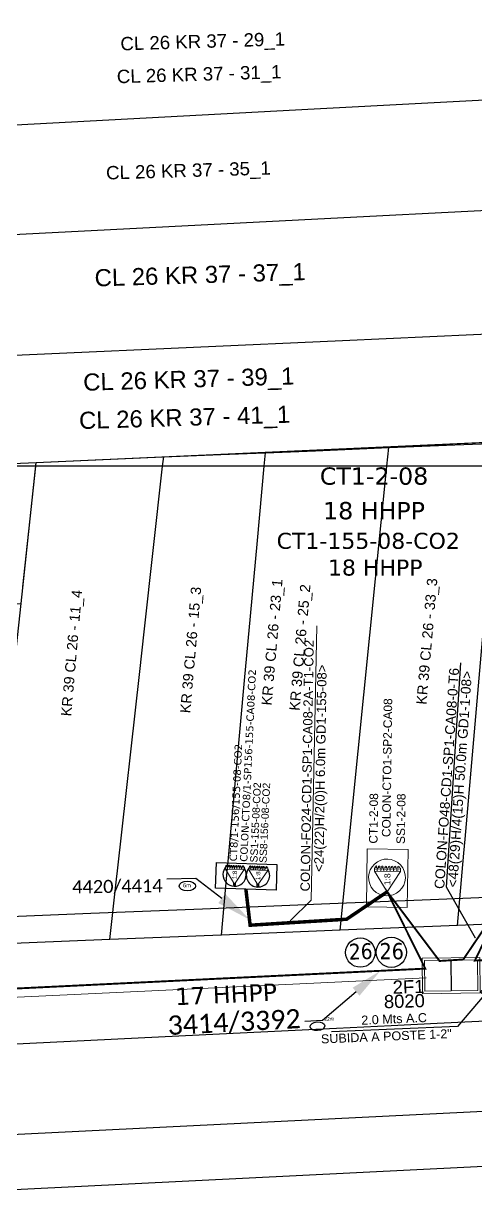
# Model space of a CAD drawing. Header units: millimetres. Extents: x -76.52126 to -76.51707, y 3.41842 to 3.42185.
# Drawn here: x -76.520188 to -76.519976, y 3.419379 to 3.419923 of the extents above; entities that cross this region are included whole.
import ezdxf
from ezdxf import colors
from ezdxf.entities.mleader import LeaderData, LeaderLine
from ezdxf.enums import TextEntityAlignment as Align
from ezdxf.math import Vec2, Vec3

# ---------------------------------------------------------------- set-up
doc = ezdxf.new("R2010")
doc.units = ezdxf.units.MM
for name, color, linetype in [('ABSCISA 24H - COUBICADO', 3, 'Continuous'), ('ABSCISA 48H', 1, 'Continuous'), ('CAM 2F1 ATP', 30, 'Continuous'), ('CARTOGRAFIA', 252, 'Continuous'), ('COBERTURA CTO', 30, 'Continuous'), ('COBERTURA CTO - COUBICADO', 30, 'Continuous'), ('CTO CAMARA 16 PUERTOS - COUBICADO', 1, 'Continuous'), ('MARQUILLA F.O 48', 1, 'Continuous'), ('PLACAS ZONA ABIERTA', 8, 'Continuous'), ('PUNTO CARTERA', 7, 'Continuous'), ('PUNTO CARTERA - COUBICADO', 60, 'Continuous'), ('RESERVA F.O 24', 3, 'Continuous'), ('RESERVA F.O 24 - COUBICADO', 3, 'Continuous'), ('RESERVA F.O 48', 1, 'Continuous'), ('SUBIDA A POSTE ATP EXISTENTE', 30, 'Continuous')]:
    doc.layers.add(name, color=color, linetype=linetype)
for name, color, linetype, lineweight in [('CANALIZACION ATP', 30, 'Continuous', 0), ('CB 24 H CAN - COUBICADO', 3, 'Continuous', 0), ('CB 48 H CAN', 1, 'Continuous', 60), ('CTO CAMARA', 1, 'Continuous', 15), ('MARQUILLA F.O 24', 3, 'Continuous', 0), ('MARQUILLA F.O 24 - COUBICADO', 3, 'Continuous', 0)]:
    doc.layers.add(name, color=color, linetype=linetype, lineweight=lineweight)
doc.styles.add('Arial', font='arial.ttf')
doc.styles.add('BOOK', font='BKANT.TTF')
doc.styles.add('Legend', font='calibri.ttf')
doc.styles.get("Standard").update_dxf_attribs({"font": 'arial.ttf'})
doc.styles.add('style2', font='verdana.ttf', dxfattribs={"height": 0.1})
doc.styles.add('TAHOMA', font='tahoma.ttf')
doc.styles.add('TXT CAM GRANDE', font='arial.ttf', dxfattribs={"height": 0.4})
doc.styles.add('TXT CTO Y SS', font='arial.ttf', dxfattribs={"height": 0.5})
doc.linetypes.add('CERCA_LINE', pattern='A,12.7,-5.08,["X",Standard,S=2.54,R=0,X=-2.54,Y=-1.27],-2.08', length=19.86)

# ---------------------------------------------------------------- blocks, each defined once
blk = doc.blocks.new('PUNTO CARTERA')
blk.add_circle((-5.020778246489499e-07, 5.015703301580743e-07), 1.85590673389413e-05)
at = {"style": 'TAHOMA'}
blk.add_attdef('11', (-1.506643124571383e-05, -8.025511332387936e-06), '', height=2e-05, dxfattribs=at)
blk = doc.blocks.new('CAM 2F1 ATP')
blk.add_line((-0.0004297534469515085, 0.6309855398721993), (0.0004297534469515085, -0.6309855398721993))
at = {"lineweight": 0}
for points in [[(-1.192588195969436, 0.7301736043735652), (1.191592472531691, 0.731797428983461), (1.192588195969436, -0.730173604373565), (-1.191592472531691, -0.731797428983461)], [(-1.092520110891201, 0.6302417358383536), (1.091660603997298, 0.631729343906045), (1.092520110891201, -0.6302417358383536), (-1.091660603997298, -0.631729343906045)]]:
    blk.add_lwpolyline(points, close=True, dxfattribs=at)
at = {"lineweight": 0, "style": 'BOOK'}
for tag, p in [('2F1', (1.604285785113461, 0.08862887951545417)), ('CODIGO', (1.628815294941887, -0.5982124407310039))]:
    blk.add_attdef(tag, p, '', height=0.5725093120969081, rotation=0.03902316617520105, dxfattribs=at)
blk = doc.blocks.new('*U25')
at = {"layer": 'CTO CAMARA', "lineweight": 0}
h = blk.add_hatch(color=256, dxfattribs=at)
h.dxf.hatch_style = 1
edge = h.paths.add_edge_path()
edge.add_arc((1.325059926928549, -0.06775560511829948), 0.05471359921872897, -0.1242499693410087, 359.875750030659)
edge = h.paths.add_edge_path()
edge.add_arc((1.324644444462019, -0.259348042553337), 0.05471359921872897, -0.1242499693410087, 359.875750030659)
edge = h.paths.add_edge_path()
edge.add_arc((1.324257713577772, -0.4376821931209696), 0.05471359921872897, -0.1242499693410087, 359.875750030659)
edge = h.paths.add_edge_path()
edge.add_arc((1.323829743126707, -0.6350332451515994), 0.05471359921872897, -0.1242499693410087, 359.875750030659)
edge = h.paths.add_edge_path()
edge.add_arc((1.323402879320893, -0.8318739871731067), 0.05471359921872897, -0.1242499693410087, 359.875750030659)
edge = h.paths.add_edge_path()
edge.add_arc((1.322995082815996, -1.019922178480793), 0.05471359921872897, -0.1242499693410087, 359.875750030659)
edge = h.paths.add_edge_path()
edge.add_arc((1.322645065001555, -1.181326742130707), 0.05471359921872897, -0.1242499693410087, 359.875750030659)
edge = h.paths.add_edge_path()
edge.add_arc((1.322190041540005, -1.391152814495636), 0.05471359921872897, -0.1242499693410087, 359.875750030659)
h = blk.add_hatch(color=1, dxfattribs=at)
h.dxf.hatch_style = 1
edge = h.paths.add_edge_path()
edge.add_arc((-0.1690040834108331, -0.7473289078032774), 0.05194566183112925, -0.1242499693410087, 359.875750030659)
at = {"layer": 'CTO CAMARA', "color": 1, "lineweight": 0}
for p, q in [((-0.1196403941688686, -0.7434000519422153), (1.070323072090815, 0.01119598443480463)), ((1.067039100031804, -1.503150015554647), (1.070323072090815, 0.01119598443480463)), ((1.070323072090815, 0.01119598443480463), (1.270505792351454, 0.01076187330033385)), ((1.270505792351454, 0.01076187330033385), (1.267221820292442, -1.503584126689114)), ((1.270164294645745, -0.1467137919467252), (1.270505792351454, 0.01076187330033385)), ((1.069141671512824, -0.5335861292730417), (1.269324391773463, -0.534020240407509)), ((1.069547778529217, -0.346317015897176), (1.269730498789856, -0.3467511270316468)), ((1.069981574385107, -0.146279680812258), (1.270164294645745, -0.1467137919467252)), ((-0.1196403941688686, -0.7434000519422153), (1.067039100031804, -1.503150015554647)), ((1.067517243447265, -1.282662582770955), (1.267699963707903, -1.283096693905422)), ((1.067914120345849, -1.099649776005569), (1.268096840606487, -1.100083887140036)), ((1.068338687597848, -0.9038680494142906), (1.268521407858486, -0.9043021605487578)), ((1.068754023218143, -0.7123433275392461), (1.268936743478782, -0.7127774386737133)), ((1.267221820292442, -1.503584126689114), (1.067039100031804, -1.503150015554647))]:
    blk.add_line(p, q, dxfattribs=at)
at = {"layer": 'CTO CAMARA', "color": 2, "lineweight": 0, "true_color": 0xf1eb1f}
blk.add_lwpolyline([(-1.022835817502695, 0.4658907759245174), (2.366642744115293, 0.4658907759245174), (2.366642744115293, -1.927156167135918), (-1.022835817502695, -1.927156167135918)], close=True, dxfattribs=at)
at = {"layer": 'CTO CAMARA', "color": 1, "lineweight": 0}
for centre in [(1.323818330262583, -0.6353722495858332), (1.324246300713624, -0.4380211975662878), (1.324633031597883, -0.259687046993113), (1.325048514064401, -0.06809460956361768), (1.32217862867588, -1.39149181892987), (1.322633652137418, -1.181665746570483), (1.322983669951871, -1.020261182915027), (1.323391466456769, -0.8322129916073404)]:
    blk.add_circle(centre, 0.05471359921872897, dxfattribs=at)
at = {"layer": 'CTO CAMARA', "color": 2, "lineweight": 0, "true_color": 0xf1eb1f}
blk.add_ellipse((0.7157520878451802, -0.7186585830625329), major_axis=(-0.572424804231445, 0.9095449614430965), ratio=0.9999999690973763, start_param=4.159629210123316, end_param=10.4428145173029, dxfattribs=at)
at = {"layer": 'CTO CAMARA', "lineweight": 0, "attachment_point": 1, "rotation": 359.875750030659}
for s, width, heights, insert, char_height in [('1:8', 8.215003159624752, [0], (0.2624398250029696, -0.5588999283113925), 0.3585048917005609), ('\\pxsm0.95;1\\P2\\P3\\P4\\P5\\P6\\P7\\P8', 12.01395749957801, [52.35627762601921], (1.139897655768249, -0.008004694905688226), 0.1174596764261007)]:
    blk.add_mtext_dynamic_manual_height_columns(s, width=width, gutter_width=4.760265510852324, heights=heights, dxfattribs=dict(at, insert=insert, char_height=char_height))
at = {"layer": 'CTO CAMARA', "lineweight": 0, "style": 'TXT CTO Y SS'}
for tag, p in [('CTONAME', (2.681369665861634, -0.136703881034486)), ('OSPCTONAME', (3.073088283560687, -0.8875995007968848)), ('SSNAME', (2.682492887513054, -1.73835638889818))]:
    blk.add_attdef(tag, p, '', height=0.5, dxfattribs=at)
blk = doc.blocks.new('MARQUILLA 48')
at = {"layer": 'MARQUILLA F.O 48', "style": 'Arial'}
for tag, height, oblique, p in [('IDENTIFICACIONCABLEFIBRA', 0.6981626117769965, 1.383453351877506e-09, (0.3252243008605546, 0.455078197351213)), ('NOMENCLATURA_ATP', 0.6981626116966987, 8.300879983380582e-09, (0.7589297094523317, -1.265373848670606)), ('CAPACIDADFIBRA', 0.6981626116966987, 8.300879983380582e-09, (0.7589297094523317, -0.3801462341225488))]:
    blk.add_attdef(tag, text='', height=height, rotation=0.262482242486606, dxfattribs=dict(at, oblique=oblique)).set_placement(p, align=Align.MIDDLE)
blk = doc.blocks.new('*U41')
at = {"layer": 'SUBIDA A POSTE ATP EXISTENTE'}
h = blk.add_hatch(color=256, dxfattribs=at)
h.dxf.hatch_style = 1
h.paths.add_polyline_path([(0.5564619033358735, 0.3187756214422235), (0.4899536457619696, 0.4066313528473179), (0.4564342730506186, 0.3649973808825288)])
for points in [[(0.2951442514444834, 0.5291615960787559), (-0.3973593192051612, 0.4269911275592795)], [(0.4731939594062944, 0.3858143668649239), (0.2951442514444834, 0.5291615960787561)]]:
    blk.add_lwpolyline(points, dxfattribs=at)
blk.add_lwpolyline([(0.4564342730506186, 0.3649973808825288), (0.4899536457619696, 0.4066313528473179), (0.5564619033358735, 0.3187756214422235)], close=True, dxfattribs=at)
at = {"layer": 'SUBIDA A POSTE ATP EXISTENTE', "linetype": 'CERCA_LINE', "ltscale": 0.5}
for tag, p in [('SB', (-0.1062565077009142, 0.5336091215746191)), ('DISTANCIA', (-0.04667997422650563, 0.4466646648142701))]:
    blk.add_attdef(tag, text='', height=0.04999999999999978, rotation=8.392747898120936, dxfattribs=at).set_placement(p, align=Align.CENTER)
blk = doc.blocks.new('RESERVA 48')
at = {"layer": 'RESERVA F.O 48', "color": 240, "linetype": 'ByBlock', "lineweight": 30, "true_color": 0xed1f24}
blk.add_ellipse((0, 0), major_axis=(1.155851281713483, 0.0003712607545550343), ratio=0.5873088644412812, dxfattribs=at)
at = {"layer": 'RESERVA F.O 48', "color": 1, "lineweight": 0, "style": 'BOOK'}
blk.add_attdef('RESERVA', (1.129388771834783, 0.7587690510554239), '', height=0.5725093120969081, rotation=0.03902316617520105, dxfattribs=at)
blk = doc.blocks.new('CTO CAMARA 16 - COUBICABLE')
at = {"layer": 'CTO CAMARA 16 PUERTOS - COUBICADO', "lineweight": 0}
h = blk.add_hatch(color=1, dxfattribs=at)
h.dxf.hatch_style = 1
edge = h.paths.add_edge_path()
edge.add_arc((-18.4327449179691, 75.45752586268645), 0.6260126671839604, 89.87575003065902, 449.8757500306591)
edge = h.paths.add_edge_path()
edge.add_arc((-16.24061545685254, 75.45277206672472), 0.6260126671839604, 89.87575003065902, 449.8757500306591)
edge = h.paths.add_edge_path()
edge.add_arc((-14.20018238644843, 75.44834723568056), 0.6260126671839604, 89.87575003065902, 449.8757500306591)
edge = h.paths.add_edge_path()
edge.add_arc((-11.94216499739559, 75.4434505568388), 0.6260126671839604, 89.87575003065902, 449.8757500306591)
edge = h.paths.add_edge_path()
edge.add_arc((-9.689986385812517, 75.43856653982584), 0.6260126671839604, 89.87575003065902, 449.8757500306591)
edge = h.paths.add_edge_path()
edge.add_arc((-7.538408871616411, 75.43390068377994), 0.6260126671839604, 89.87575003065902, 449.8757500306591)
edge = h.paths.add_edge_path()
edge.add_arc((-5.691677842609352, 75.42989591003425), 0.6260126671839604, 89.87575003065902, 449.8757500306591)
edge = h.paths.add_edge_path()
edge.add_arc((-3.290925907407654, 75.42468970070331), 0.6260126671839604, 89.87575003065902, 449.8757500306591)
h = blk.add_hatch(color=1, dxfattribs=at)
h.dxf.hatch_style = 1
edge = h.paths.add_edge_path()
edge.add_arc((3.213415366044501, 75.45752586268645), 0.6260126671839604, 89.87575003065902, 449.8757500306591)
edge = h.paths.add_edge_path()
edge.add_arc((5.405544827161066, 75.45277206672472), 0.6260126671839604, 89.87575003065902, 449.8757500306591)
edge = h.paths.add_edge_path()
edge.add_arc((7.445977897565172, 75.44834723568056), 0.6260126671839604, 89.87575003065902, 449.8757500306591)
edge = h.paths.add_edge_path()
edge.add_arc((9.703995286610734, 75.4434505568388), 0.6260126671839604, 89.87575003065902, 449.8757500306591)
edge = h.paths.add_edge_path()
edge.add_arc((11.95617389820109, 75.43856653982584), 0.6260126671839604, 89.87575003065902, 449.8757500306591)
edge = h.paths.add_edge_path()
edge.add_arc((14.10775141239719, 75.43390068377994), 0.6260126671839604, 89.87575003065902, 449.8757500306591)
edge = h.paths.add_edge_path()
edge.add_arc((15.95448244140425, 75.42989591003425), 0.6260126671839604, 89.87575003065902, 449.8757500306591)
edge = h.paths.add_edge_path()
edge.add_arc((18.35523437659867, 75.42468970070331), 0.6260126671839604, 89.87575003065902, 449.8757500306591)
at = {"layer": 'CTO CAMARA 16 PUERTOS - COUBICADO', "color": 1, "lineweight": 0}
for p, q in [((-19.33607966217096, 72.54292144615829), (-19.3311127239067, 74.83333773066624)), ((-10.70227227014402, 58.92780173183201), (-19.33607966217096, 72.54292144615829)), ((-2.009495558224444, 72.50534745839468), (-19.33607966217096, 72.54292144615829)), ((-19.3311127239067, 74.83333773066624), (-2.004528619967459, 74.795763742899)), ((-17.52933469019627, 74.82943044083731), (-19.3311127239067, 74.83333773066624)), ((-17.53430162845325, 72.539014156333), (-17.52933469019627, 74.82943044083731)), ((-15.24554878709023, 72.53405082537574), (-15.24058184883324, 74.82446710988006)), ((-13.10288519303867, 72.52940429982846), (-13.09791825478169, 74.81982058433641)), ((-11.05761176809756, 72.52496897211677), (-11.05264482984057, 74.81538525662108)), ((-10.70227227014402, 58.92780173183201), (-2.009495558224444, 72.50534745839468)), ((-8.866257083253004, 72.52021685631553), (-8.861290144996019, 74.81063314081985)), ((-6.626195332617499, 72.51535911561223), (-6.621228394360514, 74.80577540012018)), ((-4.53223081689066, 72.51081819764295), (-4.527263878633676, 74.8012344821509)), ((-2.004528619967459, 74.795763742899), (-2.009495558224444, 72.50534745839468)), ((2.310080621842644, 72.54292144615829), (2.315047560099629, 74.83333773066624)), ((10.94388801386958, 58.92780173183201), (2.310080621842644, 72.54292144615829)), ((19.63666472578916, 72.50534745839468), (2.310080621842644, 72.54292144615829)), ((2.315047560099629, 74.83333773066624), (19.64163166404614, 74.795763742899)), ((4.116825593817339, 74.82943044083731), (2.315047560099629, 74.83333773066624)), ((4.111858655560354, 72.539014156333), (4.116825593817339, 74.82943044083731)), ((6.400611496923375, 72.53405082537574), (6.40557843518036, 74.82446710988006)), ((8.54327509097493, 72.52940429982846), (8.548242029231915, 74.81982058433641)), ((10.58854851591605, 72.52496897211677), (10.59351545417303, 74.81538525662108)), ((10.94388801386958, 58.92780173183201), (19.63666472578916, 72.50534745839468)), ((12.7799032007606, 72.52021685631553), (12.78487013901758, 74.81063314081985)), ((15.01996495138883, 72.51535911561223), (15.02493188964581, 74.80577540012018)), ((17.11392946712294, 72.51081819764295), (17.11889640537993, 74.8012344821509)), ((19.64163166404614, 74.795763742899), (19.63666472578916, 72.50534745839468))]:
    blk.add_line(p, q, dxfattribs=at)
at = {"layer": 'CTO CAMARA 16 PUERTOS - COUBICADO', "color": 7}
blk.add_lwpolyline([(-28.00297183911038, 78.28677444665522), (28.04693996674905, 78.28677444665522), (28.04693996674905, 54.54564875767625), (-28.00297183911038, 54.54564875767625)], close=True, dxfattribs=at)
for points in [[(-19.33218446738326, 74.33912206279632, 0.1680972133465431), (-21.64616028400633, 67.65075848565175, 0.9999999999999999), (0, 67.65075848565175, 0.153551029693555), (-1.94851839736256, 73.84601615590984, 0.1369944687090537)], [(2.313975816624615, 74.33912206278775, 0.1680972133462929), (0, 67.65075848565175, 0.9999999999999999), (21.6461602840136, 67.65075848565175, 0.1559273338846578), (19.63975013581785, 73.92813006781034, 0.1369944687090537)], [(-11.26530423280929, 59.04644875967642, 2.61803398874988), (-10.06947555021907, 59.04644875967642)], [(-10.06947555021907, 59.91618860579911), (-10.06947555021907, 58.37796020375026, -0.9999999999999999), (-11.26530423280929, 58.37796020375026), (-11.26530423280929, 59.81567740783066)], [(10.38085605120432, 59.04644875967642, 2.61803398874988), (11.57668473379454, 59.04644875967642)], [(11.57668473379454, 59.91618860579911), (11.57668473379454, 58.37796020375026, -0.9999999999999999), (10.38085605120432, 58.37796020375026), (10.38085605120432, 59.81567740783066)]]:
    blk.add_lwpolyline(points, format="xyb", dxfattribs=at)
at = {"layer": 'CTO CAMARA 16 PUERTOS - COUBICADO', "color": 1, "lineweight": 0}
for centre in [(-18.42886615509633, 75.45739528093691), (-16.23673669404525, 75.45264148497517), (-14.19630362357566, 75.44821665393101), (-11.93828623466106, 75.44331997508925), (-9.686107623070711, 75.4384359580763), (-7.534530108874606, 75.4337701020304), (-5.687799079802062, 75.4297653282847), (-3.287047144665848, 75.42455911895377), (3.217294128909998, 75.45739528093691), (5.409423589961079, 75.45264148497517), (7.449856660430669, 75.44821665393101), (9.70787404935254, 75.44331997508925), (11.96005266094289, 75.4384359580763), (14.11163017513172, 75.4337701020304), (15.95836120421154, 75.4297653282847), (18.35911313934048, 75.42455911895377)]:
    blk.add_circle(centre, 0.6260126671839604, dxfattribs=at)
at = {"layer": 'CTO CAMARA 16 PUERTOS - COUBICADO', "color": 1, "lineweight": 0, "attachment_point": 1, "rotation": 89.87575003065903}
for s, width, heights, insert, char_height in [('\\pxsm0.95;1\\P2\\P3\\P4\\P5\\P6\\P7\\P8', 137.4592365543209, [599.0410696518165], (-19.11639262535755, 73.33896797422494), 1.343929962130838), ('1:8', 93.9930129312524, [0], (-12.8132541126688, 63.29942159412167), 4.101879727465289), ('\\pxsm0.95,qc;9\\P10\\P11\\P12\\P13\\P14\\P15\\P16', 2.229324925298585, [599.0410696518165], (2.529767658656056, 72.56049175422515), 1.343929962130838), ('1:8', 93.9930129312524, [0], (8.832906171344803, 63.29942159412167), 4.101879727465289)]:
    blk.add_mtext_dynamic_manual_height_columns(s, width=width, gutter_width=54.46518875571257, heights=heights, dxfattribs=dict(at, insert=insert, char_height=char_height))
at = {"layer": 'CTO CAMARA 16 PUERTOS - COUBICADO', "color": 1, "lineweight": 0}
for tag, p, style in [('OSPCTONAME', (-10.26945056155091, 79.65475083117781), 'style2'), ('OSPSSNAME1', (8.775803568663832, 79.50192641382091), 'TXT CTO Y SS'), ('OSPSSNAME2', (17.29099855644017, 79.50192641382091), 'TXT CTO Y SS'), ('ATP', (-0.5999598631970002, 79.71329197363957), 'style2')]:
    blk.add_attdef(tag, p, '', height=6.866455078124997, rotation=90, dxfattribs=dict(at, style=style))
blk = doc.blocks.new('MARQUILLA 24')
at = {"layer": 'MARQUILLA F.O 24', "style": 'Arial'}
for tag, oblique, p in [('IDENTIFICACIONCABLEFIBRA', 8.300879983380582e-09, (-0.1815160179795968, 0.4101931208408545)), ('CAPACIDADFIBRA', 1.383453351877506e-09, (-0.2074468646844706, -0.5398237440824574))]:
    blk.add_attdef(tag, text='', height=0.7, dxfattribs=dict(at, oblique=oblique)).set_placement(p, align=Align.MIDDLE)
blk = doc.blocks.new('RESERVA 24')
at = {"layer": 'RESERVA F.O 24', "color": 3, "linetype": 'ByBlock', "lineweight": 30}
blk.add_ellipse((0, 0), major_axis=(1.155851281713483, 0.0003712607545550343), ratio=0.5873088644412812, dxfattribs=at)
at = {"layer": 'RESERVA F.O 24', "lineweight": 0, "style": 'BOOK'}
blk.add_attdef('RESERVA', (1.280572414631024, 0.8326158835552633), '', height=0.5725093120969081, rotation=0.03902316826273409, dxfattribs=at)

msp = doc.modelspace()

# ---------------------------------------------------------------- linework, layer by layer
at = {"layer": 'CANALIZACION ATP'}
msp.add_lwpolyline([(-76.5206791968835, 3.419444586688237), (-76.52008473064312, 3.419472684052572), (-76.5199993766945, 3.41947663429574)], dxfattribs=at)
at = {"layer": 'CARTOGRAFIA'}
for points in [[(-76.51966438034823, 3.419965064199881), (-76.51966582935519, 3.419916877802701), (-76.51967621544999, 3.419915680791258), (-76.51967944646994, 3.419862976373646), (-76.51967059039261, 3.419860330340692), (-76.51967369513103, 3.419803656859097), (-76.51967640445027, 3.419754201476702), (-76.51967649445386, 3.419753229466972), (-76.51967883447459, 3.419728011259816), (-76.5196939405704, 3.419565397041391), (-76.51969948063005, 3.419525401626255), (-76.51976966312021, 3.419522528379697), (-76.51982711045811, 3.419520176470054), (-76.51988627684285, 3.419517754216452), (-76.51994105147413, 3.419515511766316), (-76.51999345894536, 3.419513366202831), (-76.52004831428157, 3.419511120463961), (-76.52010396186769, 3.419508842245217), (-76.52015614426445, 3.419506705907646), (-76.52021279983263, 3.419504386448774)], [(-76.52005170742126, 3.419882921313386), (-76.51994839601178, 3.41988846082006)], [(-76.5202351315624, 3.419873084538834), (-76.52005170742126, 3.419882921313386)], [(-76.51995237689192, 3.41983634921837), (-76.52002563465288, 3.419832585249081)], [(-76.52002563465288, 3.419832585249081), (-76.52024111464056, 3.419821513890041)], [(-76.52003848632233, 3.419774713417267), (-76.51995680503973, 3.419778382711796)], [(-76.52024763542653, 3.419765308514455), (-76.52003848632233, 3.419774713417267)], [(-76.51998598020367, 3.419725856176795), (-76.51996523471684, 3.419726734035633)], [(-76.52012206459261, 3.419720339662147), (-76.52009533979657, 3.419721315979244)], [(-76.52009533979657, 3.419721315979244), (-76.52007484054269, 3.419722096078315)], [(-76.52007510762854, 3.41971586195052), (-76.52007453736809, 3.419722108913104)], [(-76.52007453736809, 3.419722108913104), (-76.52005109968962, 3.419723100684335)], [(-76.52005109968962, 3.419723100684335), (-76.52001677696029, 3.419724553052786)], [(-76.52001765115205, 3.41971586195052), (-76.52001677696029, 3.419724553052786)], [(-76.52001667287044, 3.419724557447465), (-76.51998598020367, 3.419725856176795)], [(-76.51963950837165, 3.41971583991892), (-76.52026627349045, 3.41971583991892)], [(-76.52022216881818, 3.41971586195052), (-76.52018167968566, 3.419717674275146)], [(-76.52018187548168, 3.41971586195052), (-76.52022216881818, 3.41971586195052)], [(-76.52018797289423, 3.419659422929383), (-76.52018187548168, 3.41971586195052)], [(-76.52018187548168, 3.41971586195052), (-76.52018167968566, 3.419717674275146)], [(-76.52012256500387, 3.41971586195052), (-76.52018187548168, 3.41971586195052)], [(-76.52018167968566, 3.419717674275146), (-76.52012243901339, 3.419720325983347)], [(-76.52013121818385, 3.419638433770727), (-76.52012256500387, 3.41971586195052)], [(-76.52012256500387, 3.41971586195052), (-76.52012206459261, 3.419720339662147)], [(-76.52007510762854, 3.41971586195052), (-76.52012256500387, 3.41971586195052)], [(-76.52007828051359, 3.419681104206232), (-76.52007510762854, 3.41971586195052)], [(-76.52001765115205, 3.41971586195052), (-76.52007510762854, 3.41971586195052)], [(-76.52003635318619, 3.419529929422991), (-76.52001765115205, 3.41971586195052)], [(-76.51998111951474, 3.419541494557619), (-76.51996806237224, 3.419692074866019)], [(-76.52008150529076, 3.419645778238758), (-76.52007828051359, 3.419681104206232)], [(-76.52008425018943, 3.419615708976037), (-76.52008150529076, 3.419645778238758)], [(-76.52013329413097, 3.419619858221834), (-76.52013121818385, 3.419638433770727)], [(-76.52014370035107, 3.419526743746813), (-76.52013329413097, 3.419619858221834)], [(-76.52009211775515, 3.41952945241121), (-76.52008425018943, 3.419615708976037)], [(-76.51998167785717, 3.419534978471914), (-76.51998111951474, 3.419541494557619)], [(-76.51998461178522, 3.419501216864431), (-76.51998167785717, 3.419534978471914)], [(-76.52014413693763, 3.419522837226962), (-76.52014370035107, 3.419526743746813)], [(-76.5200951147221, 3.419496692906817), (-76.52009255469096, 3.419524736833976)], [(-76.52009255469096, 3.419524736833976), (-76.52009211775515, 3.41952945241121)], [(-76.52003946713597, 3.419498971096457), (-76.52003635318619, 3.419529929422991)], [(-76.5201472971043, 3.41949455659835), (-76.52014413693763, 3.419522837226962)], [(-76.5201472971043, 3.41949455659835), (-76.52020395267249, 3.419492237110374), (-76.52020382666745, 3.419512676293946)], [(-76.51993220431399, 3.419503362427916), (-76.51998461178522, 3.419501216864431)], [(-76.52003946713597, 3.419498971096457), (-76.5200951147221, 3.419496692906817)], [(-76.51998461178522, 3.419501216864431), (-76.52003946713597, 3.419498971096457)], [(-76.5200951147221, 3.419496692906817), (-76.5201472971043, 3.41949455659835)], [(-76.52009590209713, 3.419450337780857), (-76.52028301363538, 3.419441247694179), (-76.52030164378306, 3.419464287887079)], [(-76.51987747032621, 3.419460957855902), (-76.51999420126452, 3.419455287818549)], [(-76.52001562143636, 3.419454207804504), (-76.52004118164263, 3.419453037772312)], [(-76.51999420126452, 3.419455287818549), (-76.52001562143636, 3.419454207804504)], [(-76.52004118164263, 3.419453037772312), (-76.52009590209713, 3.419450337780857)], [(-76.5208765684751, 3.419287256445953), (-76.52089627862227, 3.419289956466512), (-76.52091436877748, 3.419298416513469), (-76.52092570886674, 3.419307866614529), (-76.52092867889809, 3.419314886662162), (-76.52092597887753, 3.419322086716987), (-76.52092435885646, 3.419323436727266), (-76.52090203867778, 3.419336036823209), (-76.52087737847836, 3.419343236878033), (-76.52087260843331, 3.419343956906799), (-76.51913802428538, 3.419430177615707), (-76.51913550425746, 3.419430357593795)]]:
    msp.add_lwpolyline(points, dxfattribs=at)
at = {"layer": 'CB 24 H CAN - COUBICADO', "const_width": 1.629947985712686e-06}
msp.add_lwpolyline([(-76.52001753436898, 3.419516939895007), (-76.52003652600867, 3.419504108648125), (-76.52008165505381, 3.419501307898542), (-76.52008364151531, 3.419518168986454)], dxfattribs=at)
at = {"layer": 'CB 48 H CAN', "ltscale": 2, "const_width": 8.916348428658831e-07}
msp.add_lwpolyline([(-76.51962204300227, 3.420314469312111), (-76.51963708978231, 3.420072701685986), (-76.51962480684286, 3.420065667404671), (-76.51964516764757, 3.420055041463478), (-76.5196704525855, 3.419816692862192), (-76.51970858505915, 3.419503736778754), (-76.51971472636558, 3.419503616792067), (-76.5197334260182, 3.419527374490511), (-76.51973140013766, 3.419505527334554), (-76.51976818501939, 3.419505508086158), (-76.51976946910588, 3.419526701029524), (-76.51977368564428, 3.419506591784251), (-76.5198502761487, 3.419504858498865), (-76.51985035173446, 3.419499360493598), (-76.5197156984117, 3.419500530454847), (-76.51971583272608, 3.419476258356568), (-76.51972696314733, 3.419493167331435), (-76.5199765363302, 3.419484781656171), (-76.51996195477044, 3.419514877742027), (-76.51998197958002, 3.419485269151698), (-76.51999307378807, 3.419484590429526), (-76.52001753436898, 3.419516939895007), (-76.51999972873861, 3.419481010584671), (-76.5206902610747, 3.419447458938449)], dxfattribs=at)
at = {"layer": 'COBERTURA CTO'}
for points in [[(-76.52062215512632, 3.419685012003695), (-76.52056990877207, 3.419687799803226), (-76.5205138829271, 3.419690789265017), (-76.52051988606325, 3.419620091085902), (-76.52052594350533, 3.419551883334291), (-76.52039292332228, 3.419549265269209), (-76.52033733651405, 3.419543545175086), (-76.5203284674073, 3.419648091987595), (-76.52018880646136, 3.419651738374681), (-76.52018168335343, 3.419717671503689), (-76.51996069393061, 3.419727518411831), (-76.51995680852923, 3.419778379986722), (-76.51994839949583, 3.419888458181388), (-76.51994448594377, 3.419939688472708), (-76.52022977611813, 3.419926632076907), (-76.5202967948091, 3.419924431811863), (-76.52036583610715, 3.419898632393936), (-76.52061853516096, 3.419886080339323), (-76.52062682909053, 3.419821133751951), (-76.52063515955814, 3.419750446895135)], [(-76.5201998090626, 3.419403045512238), (-76.52020393983292, 3.419494902824566), (-76.52020383027883, 3.419512673364236), (-76.52018880646136, 3.419651738374681), (-76.52018168335343, 3.419717671503689), (-76.51979172566752, 3.419735047348125), (-76.51979396926907, 3.419715837146553), (-76.51981826660557, 3.419508024165564), (-76.51981147991972, 3.419422229015593)]]:
    msp.add_lwpolyline(points, close=True, dxfattribs=at)
at = {"layer": 'MARQUILLA F.O 24 - COUBICADO', "color": 3}
msp.add_lwpolyline([(-76.52005039811958, 3.419641254729497), (-76.52005307008045, 3.41951302230292), (-76.52006292294904, 3.419503293009107)], dxfattribs=at)
at = {"layer": 'MARQUILLA F.O 48'}
msp.add_lwpolyline([(-76.51997622508388, 3.419495304241767), (-76.51997622508388, 3.419495304241767), (-76.51998984240875, 3.419519161572592), (-76.51998309733646, 3.419623933915507)], dxfattribs=at)

# ---------------------------------------------------------------- block references
at = {"layer": 'CAM 2F1 ATP'}
ref = msp.add_blockref('CAM 2F1 ATP', (-76.51998760710724, 3.419477752168984), dxfattribs=dict(at, xscale=1.13237627819373e-05, yscale=1.13237627819373e-05, zscale=1.13237627819373e-05, rotation=180.7236051145001))
ref.add_attrib('CODIGO', '8020', (-76.52001901605075, 3.419462476259082), dxfattribs={"layer": '0', "lineweight": 0, "height": 6.166172797440911e-06, "rotation": 1.581165773696696, "style": 'TXT CAM GRANDE'})
ref.add_attrib('2F1', '2F1', (-76.52001489589439, 3.419469245956112), dxfattribs={"layer": '0', "lineweight": 0, "height": 6.166172797440911e-06, "rotation": 1.581165773696696, "style": 'TXT CAM GRANDE'})
at = {"layer": 'CTO CAMARA', "xscale": 8e-06, "yscale": 8e-06, "zscale": 8e-06, "rotation": 89.23939970655405}
msp.add_blockref('*U25', (-76.52002346833996, 3.419517975880471), dxfattribs=at).add_auto_attribs({'CTONAME': 'CT1-2-08', 'OSPCTONAME': 'COLON-CTO1-SP2-CA08', 'SSNAME': 'SS1-2-08'})
at = {"layer": 'CTO CAMARA 16 PUERTOS - COUBICADO'}
ref = msp.add_blockref('CTO CAMARA 16 - COUBICABLE', (-76.5200845218274, 3.419490604201834), dxfattribs=dict(at, xscale=5.056101870489358e-07, yscale=5.056101870489358e-07, zscale=5.056101870489358e-07, rotation=358.1939096573451))
ref.add_attrib('OSPSSNAME2', 'SS8-156-08-CO2', (-76.5200739554157, 3.419530360710987), dxfattribs={"layer": '0', "color": 1, "lineweight": 0, "height": 3.4717496364139e-06, "rotation": 87.38637625720925, "style": 'TXT CTO Y SS'})
ref.add_attrib('OSPSSNAME1', 'SS1-155-08-CO2', (-76.52007825630582, 3.41953055703808), dxfattribs={"layer": '0', "color": 1, "lineweight": 0, "height": 3.4717496364139e-06, "rotation": 87.38637625720925, "style": 'TXT CTO Y SS'})
ref.add_attrib('ATP', 'COLON-CTO8/1-SP156-155-CA08-CO2', (-76.52008298698, 3.419530879958636), dxfattribs={"layer": '0', "color": 1, "lineweight": 0, "height": 3.4717496364139e-06, "rotation": 87.38637625720925, "style": 'style2'})
ref.add_attrib('OSPCTONAME', 'CT8/1-156/155-08-CO2', (-76.52008787223893, 3.419531073333325), dxfattribs={"layer": '0', "color": 1, "lineweight": 0, "height": 3.4717496364139e-06, "rotation": 87.38637625720925, "style": 'style2'})
at = {"layer": 'MARQUILLA F.O 24 - COUBICADO'}
ref = msp.add_blockref('MARQUILLA 24', (-76.5200512838741, 3.419573483843522), dxfattribs=dict(at, xscale=6.273391428089379e-06, yscale=6.273391428089379e-06, zscale=6.273391428089379e-06, rotation=89.25108858848581))
ref.add_attrib('CAPACIDADFIBRA', '<24(22)H/2(0)H 6.0m GD1-155-08>', dxfattribs={"height": 4.379847343630561e-06, "rotation": 89.08069441484565, "style": 'Arial'}).set_placement((-76.52004825450834, 3.41957468415637), align=Align.MIDDLE)
ref.add_attrib('IDENTIFICACIONCABLEFIBRA', 'COLON-FO24-CD1-SP1-CA08-2A-T1-CO2', dxfattribs={"height": 4.379847344134301e-06, "rotation": 89.08069441484565, "style": 'Arial'}).set_placement((-76.52005501223134, 3.419575898374681), align=Align.MIDDLE)
at = {"layer": 'MARQUILLA F.O 48'}
ref = msp.add_blockref('MARQUILLA 48', (-76.51998687363321, 3.419567590040331), dxfattribs=dict(at, xscale=6.565163321307179e-06, yscale=6.565163321307179e-06, zscale=6.565163321307179e-06, rotation=85.85211962378625))
ref.add_attrib('CAPACIDADFIBRA', '<48(29)H/4(15)H 50.0m GD1-1-08>', dxfattribs={"height": 4.5835515706192e-06, "rotation": 86.1146018662728, "style": 'Arial'}).set_placement((-76.51998306119785, 3.419569560032634), align=Align.MIDDLE)
ref.add_attrib('IDENTIFICACIONCABLEFIBRA', 'COLON-FO48-CD1-SP1-CA08-0-T6', dxfattribs={"height": 4.583551571146366e-06, "rotation": 86.1146018662728, "style": 'Arial'}).set_placement((-76.51998969903282, 3.419569935698635), align=Align.MIDDLE)
at = {"layer": 'PUNTO CARTERA', "lineweight": 20}
ref = msp.add_blockref('PUNTO CARTERA', (-76.52001540908543, 3.41948844804355), dxfattribs=dict(at, xscale=0.3794113758997775, yscale=0.3794113758997775, zscale=0.3794113758997775))
ref.add_attrib('11', '26', (-76.52002112546081, 3.419485403073197), dxfattribs={"lineweight": 40, "height": 7.588227517995547e-06, "style": 'TAHOMA'})
at = {"layer": 'PUNTO CARTERA - COUBICADO', "lineweight": 20}
ref = msp.add_blockref('PUNTO CARTERA', (-76.52002990360397, 3.419488337360023), dxfattribs=dict(at, xscale=0.370696861473765, yscale=0.370696861473765, zscale=0.370696861473765, rotation=1.86099876748054))
ref.add_attrib('11', '26', (-76.52003538912196, 3.419485182522295), dxfattribs={"layer": '0', "lineweight": 40, "height": 7.413937229475302e-06, "rotation": 1.860997892280634, "style": 'TAHOMA'})
at = {"layer": 'RESERVA F.O 24 - COUBICADO'}
ref = msp.add_blockref('RESERVA 24', (-76.52011101195455, 3.419519592419355), dxfattribs=dict(at, xscale=3.360195277488809e-06, yscale=3.360195277488809e-06, zscale=3.360195277488809e-06))
ref.add_attrib('RESERVA', '6m', (-76.52011303990929, 3.419518997764283), dxfattribs={"color": 1, "lineweight": 0, "height": 1.923743086826398e-06, "rotation": 0.1632707789883213, "style": 'BOOK'})
at = {"layer": 'RESERVA F.O 48', "xscale": 2.991453189871018e-06, "yscale": 2.991453189871018e-06, "zscale": 2.991453189871018e-06, "rotation": 3.20936310511867}
msp.add_blockref('RESERVA 48', (-76.5200501909943, 3.419454043175656), dxfattribs=at).add_auto_attribs({'RESERVA': '22m'})
at = {"layer": 'SUBIDA A POSTE ATP EXISTENTE'}
ref = msp.add_blockref('*U41', (-76.5200174927345, 3.419493095704253), dxfattribs=dict(at, xscale=-8.418941692803714e-05, yscale=8.418941692803707e-05, zscale=8.418941692803707e-05, rotation=190.809338422529))
ref.add_attrib('DISTANCIA', '2.0 Mts A.C', dxfattribs={"linetype": 'CERCA_LINE', "ltscale": 0.5, "height": 4.209470846401851e-06, "rotation": 2.416590524408753}).set_placement((-76.52001422311555, 3.419455424731825), align=Align.CENTER)
ref.add_attrib('SB', 'SUBIDA A POSTE 1-2"', dxfattribs={"linetype": 'CERCA_LINE', "ltscale": 0.5, "height": 4.209470846401851e-06, "rotation": 2.416590524408753}).set_placement((-76.52001785452646, 3.419447290883185), align=Align.CENTER)

# ---------------------------------------------------------------- texts
at = {"layer": 'COBERTURA CTO', "insert": (-76.52005607914215, 3.419715317381433), "char_height": 8.08010354733235e-06, "attachment_point": 1, "line_spacing_factor": 0.6, "style": 'style2'}
msp.add_mtext_dynamic_manual_height_columns('\\pxqc;CT1-2-08\\P\\P18 HHPP', width=6.474476746738488e-05, gutter_width=0.0006784489986632618, heights=[3.059981219221966e-05], dxfattribs=at)
at = {"layer": 'COBERTURA CTO', "insert": (-76.52011690869682, 3.419471950858973), "char_height": 8.08010354733235e-06, "attachment_point": 1, "rotation": 2.6545255104075363, "line_spacing_factor": 0.6, "style": 'style2'}
msp.add_mtext_dynamic_manual_height_columns('17 HHPP', width=5.804451653408154e-05, gutter_width=0.0006784489986632618, heights=[1.700431581027625e-05], dxfattribs=at)
at = {"layer": 'COBERTURA CTO - COUBICADO', "insert": (-76.52006944875046, 3.419684755627722), "char_height": 7.499999999999995e-06, "width": 8.606980146010591e-05, "attachment_point": 1, "style": 'style2'}
msp.add_mtext('\\pxqc;CT1-155-08-CO2\\P  18 HHPP', dxfattribs=at)
at = {"layer": 'PLACAS ZONA ABIERTA'}
for s, height, rotation, p in [('CL 26 KR 37 - 29_1', 6.237660848838751e-06, 1.739961499513435, (-76.52014222384845, 3.419910241792148)), ('CL 26 KR 37 - 31_1', 6.237660848838751e-06, 1.739961499513435, (-76.5201438998771, 3.419894893223988)), ('CL 26 KR 37 - 35_1', 6.237660848838751e-06, 1.739961499513435, (-76.52014894074563, 3.419849897329525)), ('CL 26 KR 37 - 37_1', 8.000006290810303e-06, 1.739961499513435, (-76.52015427231383, 3.419799905555601)), ('CL 26 KR 37 - 39_1', 8.000006290810303e-06, 1.739961499513435, (-76.52015959840912, 3.41975113077046)), ('CL 26 KR 37 - 41_1', 8.000006290810303e-06, 1.739961499513435, (-76.52016155299978, 3.419733231214822)), ('KR 39 CL 26 - 23_1', 4.800003774486182e-06, 84.99999751972618, (-76.52007162216907, 3.4196038784126)), ('KR 39 CL 26 - 33_3', 4.800003774486182e-06, 84.99999751972618, (-76.51999921230967, 3.419604269360755)), ('KR 39 CL 26 - 11_4', 4.800003774486182e-06, 84.99999751972618, (-76.52016535990629, 3.419598812609213)), ('KR 39 CL 26 - 15_3', 4.800003774486182e-06, 84.99999751972618, (-76.52010965405957, 3.419600257674135)), ('KR 39 CL 26 - 25_2', 4.800003774486182e-06, 84.99999751972618, (-76.52005856665805, 3.419601418311804))]:
    msp.add_text(s, height=height, rotation=rotation, dxfattribs=at).set_placement(p)

# ---------------------------------------------------------------- leaders
at = {"layer": 'ABSCISA 24H - COUBICADO'}
ml = msp.add_multileader_mtext('Standard', dxfattribs=at)
ml.set_content('4420/4414', color=256, style='Legend')
ml.set_leader_properties()
ml.build(insert=Vec2(0, 0))
ml.multileader.update_dxf_attribs({"text_left_attachment_type": 2, "text_right_attachment_type": 2, "dogleg_length": 0.36, "arrow_head_size": 1.641678828187026e-05})
ctx = ml.context
ctx.base_point, ctx.char_height, ctx.arrow_head_size, ctx.landing_gap_size, ctx.plane_origin, ctx.plane_x_axis, ctx.plane_y_axis = Vec3(-76.52016695237333, 3.419522203064984), 6.111660757328989e-06, 1.641678828187026e-05, 2.052098535233783e-06, Vec3(-76.52003845451407, 3.419260860163552), Vec3(0.9998845475924838, 0.01519511387828373), Vec3(-1.076081747491061e-15, 7.080944044784991e-14)
ctx.left_attachment, ctx.right_attachment, ctx.text_align_type = 2, 2, 1
notes = []
notes.append((ctx, [(1, (1, 1, 0), (-76.52010709165803, 3.419523112760396), (-0.9998845475924838, -0.01519511387828372), 1.350834785745669e-05, [(0, [(-76.52008186721491, 3.419503869005172)], 0, [])])]))
ctx.mtext.insert, ctx.mtext.text_direction, ctx.mtext.rotation, ctx.mtext.width, ctx.mtext.alignment, ctx.mtext.flow_direction = Vec3(-76.52014377540984, 3.419522555282247), Vec3(0.9998845475924838, 0.01519511387828373), 0.01519569867611692, 2.719293199518177e-15, 2, 5
at = {"layer": 'ABSCISA 48H', "ltscale": 2}
ml = msp.add_multileader_mtext('Standard', dxfattribs=at)
ml.set_content('3414/3392', color=256, style='Legend')
ml.set_leader_properties()
ml.build(insert=Vec2(0, 0))
ml.multileader.update_dxf_attribs({"text_left_attachment_type": 2, "text_right_attachment_type": 2, "dogleg_length": 0.36, "arrow_head_size": 1.5e-05})
ctx = ml.context
ctx.base_point, ctx.char_height, ctx.arrow_head_size, ctx.landing_gap_size, ctx.plane_origin, ctx.plane_x_axis, ctx.plane_y_axis = Vec3(-76.52012207220714, 3.419452781914824), 9e-06, 1.5e-05, 2.326797930947557e-06, Vec3(-76.51950985594134, 3.419382497223689), Vec3(0.9985942729817859, 0.05300450894007521), Vec3(-0.05300450894007521, 0.9985942729817859)
ctx.left_attachment, ctx.right_attachment, ctx.text_align_type = 2, 2, 1
notes.append((ctx, [(1, (1, 1, 0), (-76.52004785216863, 3.419456721449429), (-0.9985942729817859, -0.05300450894007523), 8.20784570778457e-06, [(0, [(-76.52002071531142, 3.419479990887215)], 0, [])])]))
ctx.mtext.insert, ctx.mtext.text_direction, ctx.mtext.rotation, ctx.mtext.alignment, ctx.mtext.flow_direction = Vec3(-76.52008938161025, 3.419460586789229), Vec3(0.9985942729817859, 0.05300450894007521), 0.05302935953733377, 2, 5
for ctx, leaders in notes:
    for number, flags, end, landing, length, lines in leaders:
        leader = LeaderData()
        leader.index, (leader.has_last_leader_line, leader.has_dogleg_vector, leader.attachment_direction) = number, flags
        leader.last_leader_point, leader.dogleg_vector, leader.dogleg_length = Vec3(end), Vec3(landing), length
        for number, points, colour, breaks in lines:
            line = LeaderLine()
            line.index, line.vertices, line.color, line.breaks = number, Vec3.list(points), colors.encode_raw_color(colour), breaks
            leader.lines.append(line)
        ctx.leaders.append(leader)

doc.saveas('drawing.dxf')
